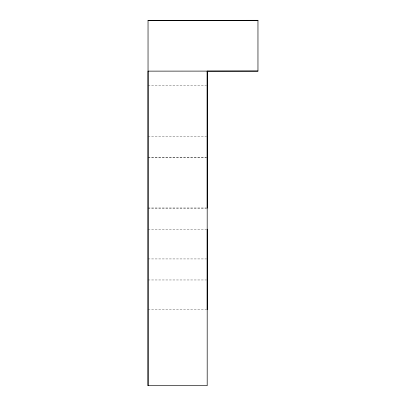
<?xml version="1.0" encoding="UTF-8"?>
<svg xmlns="http://www.w3.org/2000/svg" width="406" height="406" viewBox="0 0 406 406"><rect width="100%" height="100%" fill="white"/><g stroke="black" fill="none" stroke-linecap="round" stroke-linejoin="round"><path stroke-width="0.3" stroke-dasharray="2.03 1.52" d="M148.038 85.58L206.563 85.58M148.038 136.355L206.563 136.355M148.038 157.386L206.563 157.386M148.038 157.579L206.563 157.579M148.038 207.968L206.563 207.968M148.038 208.161L206.563 208.161M148.038 229.192L206.563 229.192M148.038 258.937L206.563 258.937M148.038 279.967L206.563 279.967M148.038 309.707L206.563 309.707"/><path stroke-width="0.61" d="M148.038 385.7L148.038 20.341L257.962 20.3L257.962 71.08L207.192 71.131L207.192 385.7L148.038 385.7L148.038 71.131L257.962 71.08M207.192 71.131L207.192 208.161M148.038 20.356L257.962 20.32M207.192 229.192L207.192 309.707"/></g></svg>
